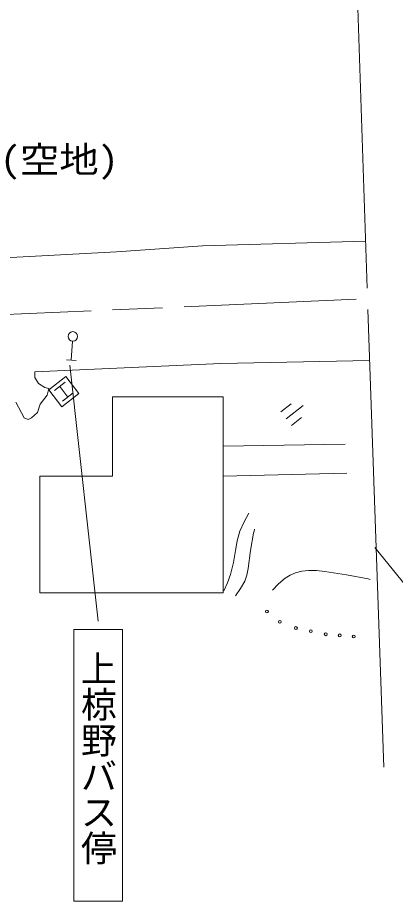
# Model space of a CAD drawing. Units: millimetres, scale not verified. Extents: x 40000 to 680000, y 20000 to 380000.
# Drawn here: x 336447 to 362778, y 257673 to 319233 of the extents above; entities that cross this region are included whole.
import ezdxf
from ezdxf.enums import TextEntityAlignment as Align

# ---------------------------------------------------------------- set-up
doc = ezdxf.new("R2010")
doc.units = ezdxf.units.MM
doc.header["$LTSCALE"] = 1000
doc.linetypes.add('CHAIN', pattern=[18.5, 12, -1.5, 3.5, -1.5])
doc.layers.add('S-BGD', color=7, linetype='Continuous', lineweight=13)
doc.styles.add('@ＭＳ ゴシック', font='')
doc.styles.add('ＭＳ ゴシック', font='')
doc.styles.get('@ＭＳ ゴシック').set_extended_font_data('@MS Gothic')
doc.styles.get('ＭＳ ゴシック').set_extended_font_data('MS Gothic')

msp = doc.modelspace()

# ---------------------------------------------------------------- linework, layer by layer
at = {"layer": 'S-BGD'}
for p, q in [((360806, 300397), (360024, 324037)), ((349327, 303349), (360698, 303673)), ((335526, 302513), (343343, 302918)), ((343343, 302918), (349327, 303349)), ((360857, 298898), (361973, 267013)), ((340272, 296692), (340188, 295380)), ((350612, 295139), (337635, 294569)), ((339848, 295401), (340522, 295358)), ((340085, 295022), (342068, 277182)), ((360982, 295346), (350612, 295139)), ((337635, 294569), (337635, 294162)), ((337635, 294162), (337896, 293755)), ((337896, 293755), (338335, 293462)), ((338615, 293309), (339801, 294229)), ((339751, 293834), (339010, 293260)), ((339801, 294229), (340720, 293043)), ((338335, 293462), (338612, 293397)), ((338612, 293397), (338498, 292941)), ((339535, 292124), (338615, 293309)), ((339380, 293547), (339955, 292806)), ((340720, 293043), (339535, 292124)), ((340325, 293093), (339584, 292519)), ((336902, 291361), (336316, 292436)), ((338498, 292941), (338010, 292306)), ((343065, 292815), (350784, 292815)), ((343065, 287284), (343065, 292815)), ((350784, 292815), (350784, 279153)), ((338010, 292306), (337831, 291720)), ((355510, 292321), (354799, 291769)), ((356349, 292212), (355164, 291293)), ((337179, 291231), (336902, 291361)), ((337423, 291361), (337179, 291231)), ((337831, 291720), (337423, 291361)), ((356246, 291373), (355535, 290821)), ((350784, 289389), (359284, 289518)), ((350784, 287284), (359400, 287491)), ((337989, 279153), (337989, 287284)), ((337989, 287284), (343065, 287284)), ((352566, 284717), (352230, 284100)), ((352230, 284100), (351947, 283453)), ((351947, 283453), (351759, 282794)), ((352683, 282105), (352897, 283332)), ((352897, 283332), (352925, 283459)), ((352925, 283459), (352956, 283595)), ((351759, 282794), (351628, 282116)), ((351628, 282116), (351488, 281275)), ((352526, 280858), (352683, 282105)), ((376197, 263925), (361342, 282330)), ((351488, 281275), (351289, 280445)), ((352428, 280400), (352526, 280858)), ((356266, 280667), (356715, 280725)), ((356715, 280725), (357291, 280722)), ((357291, 280722), (357866, 280658)), ((351289, 280445), (351069, 279868)), ((352276, 279975), (352428, 280400)), ((354641, 279786), (355101, 280179)), ((355101, 280179), (355448, 280390)), ((355448, 280390), (355827, 280550)), ((355827, 280550), (356266, 280667)), ((357866, 280658), (359381, 280424)), ((359381, 280424), (360872, 280131)), ((360872, 280131), (360948, 280109)), ((360948, 280109), (361034, 280083)), ((351069, 279868), (350810, 279303)), ((351986, 279456), (352276, 279975)), ((354225, 279351), (354641, 279786)), ((350784, 279153), (337989, 279153)), ((351639, 278961), (351986, 279456)), ((340371, 257673), (340371, 276604)), ((340371, 276604), (343754, 276604)), ((343754, 276604), (343754, 257673)), ((343754, 257673), (340371, 257673))]:
    msp.add_line(p, q, dxfattribs=at)
at = {"layer": 'S-BGD', "linetype": 'CHAIN'}
msp.add_line((274125, 295853), (360082, 299615), dxfattribs=at)
at = {"layer": 'S-BGD'}
for centre, radius in [((340294, 297026), 335), ((353827, 277867), 99.5), ((354726, 277141), 99.5), ((355850, 276709), 99.5), ((356887, 276493), 99.5), ((357924, 276277), 99.5), ((358900, 276199), 99.5), ((359877, 276122), 99.5)]:
    msp.add_circle(centre, radius, dxfattribs=at)

# ---------------------------------------------------------------- texts
at = {"layer": 'S-BGD', "style": 'ＭＳ ゴシック', "width": 1.1}
msp.add_text('(空地)', height=1833, dxfattribs=at).set_placement((335228, 307879), align=Align.BOTTOM_LEFT)
at = {"layer": 'S-BGD', "style": '@ＭＳ ゴシック'}
msp.add_text('上椋野バス停', height=1833, rotation=270, dxfattribs=at).set_placement((340613, 275154), align=Align.BOTTOM_LEFT)

doc.saveas('drawing.dxf')
